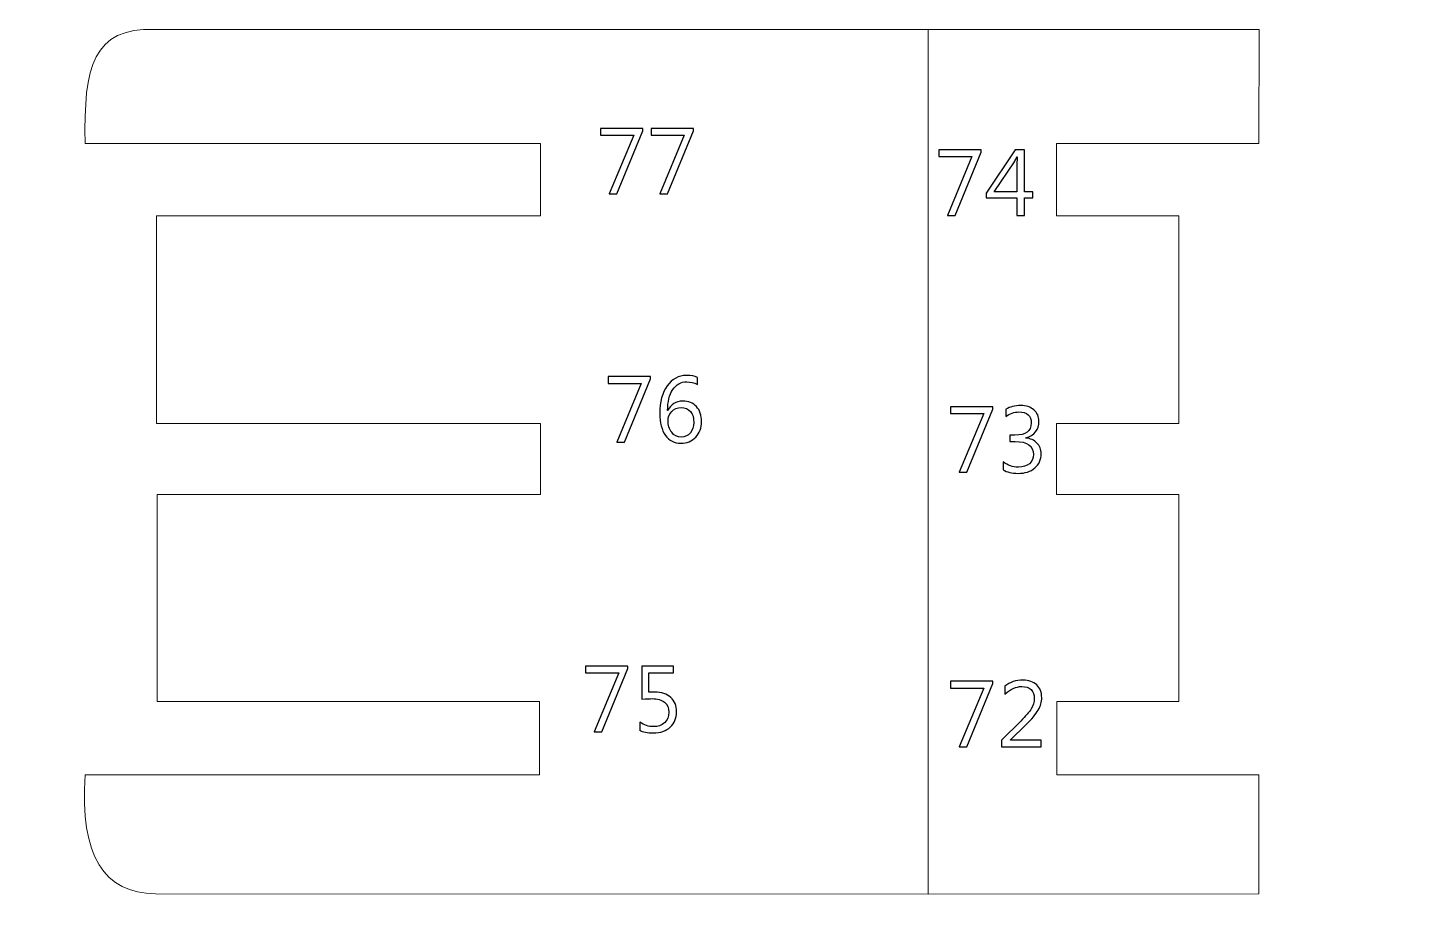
# Model space of a CAD drawing. Header units: centimetres. Extents: x -196 to 200, y -267 to 229.
# Drawn here: x 31.9 to 95.3, y 188.3 to 228.4 of the extents above; entities that cross this region are included whole.
import ezdxf

# ---------------------------------------------------------------- set-up
doc = ezdxf.new("R2010")
doc.units = ezdxf.units.CM
doc.header["$MEASUREMENT"] = 0
doc.layers.add('Camada 1', color=7, linetype='Continuous')
doc.layers.add('Camada 2', color=20, linetype='Continuous')

msp = doc.modelspace()

# ---------------------------------------------------------------- linework, layer by layer
at = {"layer": 'Camada 1', "lineweight": 9}
for points, knots in [([(34.553, 223.122), (34.553, 223.122), (55.286, 223.122), (55.286, 223.122), (55.286, 223.122), (55.286, 223.122), (55.286, 219.836), (55.286, 219.836), (55.286, 219.836), (55.286, 219.836), (37.794, 219.832), (37.794, 219.832), (37.794, 219.832), (37.794, 219.832), (37.794, 210.374), (37.794, 210.374), (37.794, 210.374), (37.794, 210.374), (55.286, 210.374), (55.286, 210.374), (55.286, 210.374), (55.286, 210.374), (55.286, 207.135), (55.286, 207.135), (55.286, 207.135), (55.286, 207.135), (37.835, 207.135), (37.835, 207.135), (37.835, 207.135), (37.835, 207.135), (37.835, 197.704), (37.835, 197.704), (37.835, 197.704), (37.835, 197.704), (55.245, 197.704), (55.245, 197.704), (55.245, 197.704), (55.245, 197.704), (55.245, 194.361), (55.245, 194.361), (55.245, 194.361), (55.245, 194.361), (34.553, 194.361), (34.553, 194.361), (34.553, 194.361), (34.303, 190.655), (35.425, 188.965), (37.752, 188.946), (37.752, 188.946), (37.752, 188.946), (72.945, 188.932), (72.945, 188.932), (72.945, 188.932), (72.945, 188.932), (72.945, 228.329), (72.945, 228.329), (72.945, 228.329), (72.945, 228.329), (37.71, 228.329), (37.71, 228.329), (37.71, 228.329), (34.927, 228.4), (34.47, 226.66), (34.553, 223.122)], [0, 0, 0, 0, 0.058824, 0.058824, 0.058824, 0.058824, 0.117647, 0.117647, 0.117647, 0.117647, 0.176471, 0.176471, 0.176471, 0.176471, 0.235294, 0.235294, 0.235294, 0.235294, 0.294118, 0.294118, 0.294118, 0.294118, 0.352941, 0.352941, 0.352941, 0.352941, 0.411765, 0.411765, 0.411765, 0.411765, 0.470588, 0.470588, 0.470588, 0.470588, 0.529412, 0.529412, 0.529412, 0.529412, 0.588235, 0.588235, 0.588235, 0.588235, 0.647059, 0.647059, 0.647059, 0.647059, 0.705882, 0.705882, 0.705882, 0.705882, 0.764706, 0.764706, 0.764706, 0.764706, 0.823529, 0.823529, 0.823529, 0.823529, 0.882353, 0.882353, 0.882353, 0.882353, 1, 1, 1, 1]), ([(88, 223.122), (88, 223.122), (78.793, 223.122), (78.793, 223.122), (78.793, 223.122), (78.793, 223.122), (78.793, 219.836), (78.793, 219.836), (78.793, 219.836), (78.793, 219.836), (84.367, 219.832), (84.367, 219.832), (84.367, 219.832), (84.367, 219.832), (84.367, 210.374), (84.367, 210.374), (84.367, 210.374), (84.367, 210.374), (78.793, 210.374), (78.793, 210.374), (78.793, 210.374), (78.793, 210.374), (78.793, 207.135), (78.793, 207.135), (78.793, 207.135), (78.793, 207.135), (84.367, 207.135), (84.367, 207.135), (84.367, 207.135), (84.367, 207.135), (84.367, 197.704), (84.367, 197.704), (84.367, 197.704), (84.367, 197.704), (78.807, 197.704), (78.807, 197.704), (78.807, 197.704), (78.807, 197.704), (78.807, 194.361), (78.807, 194.361), (78.807, 194.361), (78.807, 194.361), (88, 194.361), (88, 194.361), (88, 194.361), (88, 194.361), (88, 188.946), (88, 188.946), (88, 188.946), (88, 188.946), (72.945, 188.932), (72.945, 188.932), (72.945, 188.932), (72.945, 188.932), (72.945, 228.329), (72.945, 228.329), (72.945, 228.329), (72.945, 228.329), (88.014, 228.329), (88.014, 228.329), (88.014, 228.329), (88.014, 228.329), (88, 223.122), (88, 223.122)], [0, 0, 0, 0, 0.058824, 0.058824, 0.058824, 0.058824, 0.117647, 0.117647, 0.117647, 0.117647, 0.176471, 0.176471, 0.176471, 0.176471, 0.235294, 0.235294, 0.235294, 0.235294, 0.294118, 0.294118, 0.294118, 0.294118, 0.352941, 0.352941, 0.352941, 0.352941, 0.411765, 0.411765, 0.411765, 0.411765, 0.470588, 0.470588, 0.470588, 0.470588, 0.529412, 0.529412, 0.529412, 0.529412, 0.588235, 0.588235, 0.588235, 0.588235, 0.647059, 0.647059, 0.647059, 0.647059, 0.705882, 0.705882, 0.705882, 0.705882, 0.764706, 0.764706, 0.764706, 0.764706, 0.823529, 0.823529, 0.823529, 0.823529, 0.882353, 0.882353, 0.882353, 0.882353, 1, 1, 1, 1]), ([(114.689, 140.372), (114.689, 140.372), (121.777, 140.406), (121.777, 140.406), (121.777, 140.406), (121.777, 140.406), (121.77, 129.531), (121.77, 129.531), (121.77, 129.531), (121.77, 129.531), (125.082, 129.531), (125.082, 129.531), (125.082, 129.531), (125.082, 129.531), (125.087, 140.334), (125.087, 140.334), (125.087, 140.334), (125.087, 140.334), (135.586, 140.334), (135.586, 140.334), (135.586, 140.334), (135.586, 140.334), (135.586, 129.531), (135.586, 129.531), (135.586, 129.531), (135.586, 129.531), (138.885, 129.531), (138.885, 129.531), (138.885, 129.531), (138.885, 129.531), (138.886, 140.351), (138.886, 140.351), (138.886, 140.351), (138.886, 140.351), (149.417, 140.346), (149.417, 140.346), (149.417, 140.346), (149.417, 140.346), (149.391, 129.535), (149.391, 129.535), (149.391, 129.535), (149.391, 129.535), (152.742, 129.531), (152.742, 129.531), (152.742, 129.531), (152.742, 129.531), (152.755, 140.375), (152.755, 140.375), (152.755, 140.375), (152.755, 140.375), (163.247, 140.384), (163.247, 140.384), (163.247, 140.384), (163.247, 140.384), (163.247, 129.532), (163.247, 129.532), (163.247, 129.532), (163.247, 129.532), (166.534, 129.534), (166.534, 129.534), (166.534, 129.534), (166.534, 129.534), (166.587, 140.372), (166.587, 140.372), (166.587, 140.372), (166.587, 140.372), (177.191, 140.351), (177.191, 140.351), (177.191, 140.351), (177.191, 140.351), (177.225, 129.532), (177.225, 129.532), (177.225, 129.532), (177.225, 129.532), (180.491, 129.532), (180.491, 129.532), (180.491, 129.532), (180.491, 129.532), (180.507, 140.351), (180.507, 140.351), (180.507, 140.351), (180.507, 140.351), (194.175, 140.357), (194.175, 140.357), (194.175, 140.357), (194.175, 140.357), (194.198, 135.934), (194.198, 135.934), (194.198, 135.934), (194.198, 135.934), (190.911, 135.937), (190.911, 135.937), (190.911, 135.937), (190.911, 135.937), (190.911, 122.929), (190.911, 122.929), (190.911, 122.929), (190.911, 122.929), (194.197, 122.931), (194.197, 122.931), (194.197, 122.931), (194.197, 122.931), (194.197, 118.546), (194.197, 118.546), (194.197, 118.546), (194.197, 118.546), (111.237, 118.545), (111.237, 118.545), (111.237, 118.545), (111.237, 118.545), (111.234, 125.194), (111.234, 125.194), (111.234, 125.194), (111.234, 125.194), (100.095, 125.194), (100.095, 125.194), (100.095, 125.194), (98.387, 125.156), (97.605, 123.336), (97.591, 120.037), (97.591, 120.037), (97.729, 114.639), (94.559, 112.378), (91.986, 112.668), (91.986, 112.668), (91.986, 112.668), (93.508, 124.97), (93.508, 124.97), (93.508, 124.97), (93.508, 124.97), (90.249, 125.309), (90.249, 125.309), (90.249, 125.309), (90.249, 125.309), (89.165, 117.272), (89.165, 117.272), (89.165, 117.272), (89.165, 117.272), (2.271, 117.175), (2.271, 117.175), (2.271, 117.175), (2.271, 117.175), (2.269, 110.802), (2.269, 110.802), (2.269, 110.802), (2.269, 110.802), (-1.043, 110.801), (-1.043, 110.801), (-1.043, 110.801), (-1.043, 110.801), (-1.185, 88.942), (-1.185, 88.942), (-1.185, 88.942), (-1.185, 88.942), (-35.24, 85.129), (-35.24, 85.129), (-35.24, 85.129), (-35.24, 85.129), (-63.557, 85.144), (-63.557, 85.144), (-63.557, 85.144), (-65.043, 84.591), (-65.665, 83.347), (-65.246, 81.268), (-65.246, 81.268), (-65.246, 81.268), (-64.254, 78.165), (-64.254, 78.165), (-64.254, 78.165), (-63.326, 75.262), (-63.061, 73.597), (-65.387, 72.634), (-65.387, 72.634), (-65.387, 72.634), (-69.566, 71.073), (-69.566, 71.073), (-69.566, 71.073), (-75.32, 68.462), (-76.167, 62.893), (-73.657, 55.298), (-73.657, 55.298), (-72.354, 51.114), (-73.927, 48.199), (-76.368, 49.092), (-76.368, 49.092), (-76.368, 49.092), (-103.733, 58.307), (-103.733, 58.307), (-103.733, 58.307), (-103.102, 60.687), (-102.343, 63.067), (-101.456, 65.446), (-101.456, 65.446), (-101.456, 65.446), (-93.666, 62.108), (-93.666, 62.108), (-93.666, 62.108), (-93.666, 62.108), (-92.577, 65.248), (-92.577, 65.248), (-92.577, 65.248), (-92.577, 65.248), (-100.4, 68.586), (-100.4, 68.586), (-100.4, 68.586), (-99.209, 71.162), (-97.955, 73.674), (-96.637, 76.121), (-96.637, 76.121), (-96.637, 76.121), (-88.847, 71.858), (-88.847, 71.858), (-88.847, 71.858), (-88.847, 71.858), (-87.13, 74.667), (-87.13, 74.667), (-87.13, 74.667), (-87.13, 74.667), (-94.821, 78.964), (-94.821, 78.964), (-94.821, 78.964), (-93.561, 81.177), (-92.248, 83.287), (-90.86, 85.243), (-90.86, 85.243), (-90.86, 85.243), (-83.73, 80.451), (-83.73, 80.451), (-83.73, 80.451), (-83.73, 80.451), (-81.948, 83.161), (-81.948, 83.161), (-81.948, 83.161), (-81.948, 83.161), (-88.979, 87.953), (-88.979, 87.953), (-88.979, 87.953), (-87.461, 89.938), (-86.028, 91.963), (-84.688, 94.035), (-84.688, 94.035), (-84.688, 94.035), (-77.327, 89.441), (-77.327, 89.441), (-77.327, 89.441), (-77.327, 89.441), (-75.907, 92.316), (-75.907, 92.316), (-75.907, 92.316), (-75.907, 92.316), (-83.103, 96.976), (-83.103, 96.976), (-83.103, 96.976), (-80.277, 103.602), (-82.236, 109.043), (-90.122, 112.277), (-90.122, 112.277), (-103.899, 115.381), (-119.513, 113.823), (-133.764, 106.791), (-133.764, 106.791), (-144.008, 101.178), (-154.042, 94.092), (-164.777, 87.847), (-164.777, 87.847), (-170.221, 84.322), (-175.616, 81.162), (-181.376, 78.622), (-181.376, 78.622), (-183.558, 77.911), (-185.077, 77.638), (-185.897, 78.094), (-185.897, 78.094), (-191.027, 82.698), (-193.644, 93.751), (-193.229, 112.589), (-193.229, 112.589), (-192.121, 128.575), (-189.468, 139.014), (-184.95, 142.757), (-184.95, 142.757), (-180.824, 144.316), (-165.289, 144.555), (-141.95, 142.79), (-141.95, 142.79), (-126.066, 141.543), (-110.264, 140.047), (-94.515, 138.397), (-94.515, 138.397), (-85.281, 137.334), (-77.614, 145.445), (-70.733, 157.943), (-70.733, 157.943), (-72.994, 158.332), (-74.592, 160.089), (-74.791, 163.639), (-74.791, 163.639), (-74.747, 167.843), (-72.92, 169.939), (-69.436, 170.243), (-69.436, 170.243), (-67.983, 170.256), (-66.531, 170.239), (-65.079, 170.073), (-65.079, 170.073), (-63.108, 169.837), (-62.191, 170.706), (-62.256, 173.119), (-62.256, 173.119), (-62.256, 173.119), (-62.225, 177.892), (-62.225, 177.892), (-62.225, 177.892), (-62.225, 177.892), (-58.622, 177.892), (-58.622, 177.892), (-58.622, 177.892), (-58.622, 177.892), (-58.621, 184.763), (-58.621, 184.763), (-58.621, 184.763), (-58.621, 184.763), (-52.573, 184.76), (-52.573, 184.76), (-52.573, 184.76), (-52.573, 184.76), (-46.65, 192.035), (-46.65, 192.035), (-46.65, 192.035), (-46.65, 192.035), (-18.056, 192.03), (-18.056, 192.03), (-18.056, 192.03), (-18.056, 192.03), (-18.049, 180.199), (-18.049, 180.199), (-18.049, 180.199), (-18.049, 180.199), (-14.604, 180.2), (-14.604, 180.2), (-14.604, 180.2), (-14.604, 180.2), (-14.654, 172.369), (-14.654, 172.369), (-14.654, 172.369), (-14.75, 170.684), (-15.901, 169.942), (-17.653, 169.659), (-17.653, 169.659), (-17.653, 169.659), (-23.365, 169.659), (-23.365, 169.659), (-23.365, 169.659), (-23.365, 169.659), (-23.367, 164.682), (-23.367, 164.682), (-23.367, 164.682), (-23.367, 164.682), (-17.384, 164.682), (-17.384, 164.682), (-17.384, 164.682), (-9.828, 164.385), (-5.427, 163.227), (-3.319, 160.661), (-3.319, 160.661), (-1.966, 159.056), (-1.137, 157.276), (-1.075, 155.241), (-1.075, 155.241), (-1.075, 155.241), (-1.006, 145.454), (-1.006, 145.454), (-1.006, 145.454), (-1.006, 145.454), (2.333, 145.456), (2.333, 145.456), (2.333, 145.456), (2.333, 145.456), (2.342, 137.754), (2.342, 137.754), (2.342, 137.754), (2.342, 137.754), (92.633, 137.751), (92.633, 137.751), (92.633, 137.751), (92.633, 137.751), (92.619, 142.019), (92.619, 142.019), (92.619, 142.019), (94.823, 148.923), (96.989, 156.13), (99.23, 162.731), (99.23, 162.731), (100.216, 165.658), (101.894, 167.27), (104.257, 167.188), (104.257, 167.188), (107.361, 166.892), (109.115, 164.964), (110.065, 161.989), (110.065, 161.989), (111.854, 155.099), (113.136, 147.567), (114.689, 140.372)], [0, 0, 0, 0, 0.009804, 0.009804, 0.009804, 0.009804, 0.019608, 0.019608, 0.019608, 0.019608, 0.029412, 0.029412, 0.029412, 0.029412, 0.039216, 0.039216, 0.039216, 0.039216, 0.04902, 0.04902, 0.04902, 0.04902, 0.058824, 0.058824, 0.058824, 0.058824, 0.068627, 0.068627, 0.068627, 0.068627, 0.078431, 0.078431, 0.078431, 0.078431, 0.088235, 0.088235, 0.088235, 0.088235, 0.098039, 0.098039, 0.098039, 0.098039, 0.107843, 0.107843, 0.107843, 0.107843, 0.117647, 0.117647, 0.117647, 0.117647, 0.127451, 0.127451, 0.127451, 0.127451, 0.137255, 0.137255, 0.137255, 0.137255, 0.147059, 0.147059, 0.147059, 0.147059, 0.156863, 0.156863, 0.156863, 0.156863, 0.166667, 0.166667, 0.166667, 0.166667, 0.176471, 0.176471, 0.176471, 0.176471, 0.186275, 0.186275, 0.186275, 0.186275, 0.196078, 0.196078, 0.196078, 0.196078, 0.205882, 0.205882, 0.205882, 0.205882, 0.215686, 0.215686, 0.215686, 0.215686, 0.22549, 0.22549, 0.22549, 0.22549, 0.235294, 0.235294, 0.235294, 0.235294, 0.245098, 0.245098, 0.245098, 0.245098, 0.254902, 0.254902, 0.254902, 0.254902, 0.264706, 0.264706, 0.264706, 0.264706, 0.27451, 0.27451, 0.27451, 0.27451, 0.284314, 0.284314, 0.284314, 0.284314, 0.294118, 0.294118, 0.294118, 0.294118, 0.303922, 0.303922, 0.303922, 0.303922, 0.313725, 0.313725, 0.313725, 0.313726, 0.323529, 0.323529, 0.323529, 0.323529, 0.333333, 0.333333, 0.333333, 0.333333, 0.343137, 0.343137, 0.343137, 0.343137, 0.352941, 0.352941, 0.352941, 0.352941, 0.362745, 0.362745, 0.362745, 0.362745, 0.372549, 0.372549, 0.372549, 0.372549, 0.382353, 0.382353, 0.382353, 0.382353, 0.392157, 0.392157, 0.392157, 0.392157, 0.401961, 0.401961, 0.401961, 0.401961, 0.411765, 0.411765, 0.411765, 0.411765, 0.421569, 0.421569, 0.421569, 0.421569, 0.431373, 0.431373, 0.431373, 0.431373, 0.441176, 0.441176, 0.441176, 0.441176, 0.45098, 0.45098, 0.45098, 0.45098, 0.460784, 0.460784, 0.460784, 0.460784, 0.470588, 0.470588, 0.470588, 0.470588, 0.480392, 0.480392, 0.480392, 0.480392, 0.490196, 0.490196, 0.490196, 0.490196, 0.5, 0.5, 0.5, 0.5, 0.509804, 0.509804, 0.509804, 0.509804, 0.519608, 0.519608, 0.519608, 0.519608, 0.529412, 0.529412, 0.529412, 0.529412, 0.539216, 0.539216, 0.539216, 0.539216, 0.54902, 0.54902, 0.54902, 0.54902, 0.558824, 0.558824, 0.558824, 0.558824, 0.568627, 0.568627, 0.568627, 0.568627, 0.578431, 0.578431, 0.578431, 0.578431, 0.588235, 0.588235, 0.588235, 0.588235, 0.598039, 0.598039, 0.598039, 0.598039, 0.607843, 0.607843, 0.607843, 0.607843, 0.617647, 0.617647, 0.617647, 0.617647, 0.627451, 0.627451, 0.627451, 0.627451, 0.637255, 0.637255, 0.637255, 0.637255, 0.647059, 0.647059, 0.647059, 0.647059, 0.656863, 0.656863, 0.656863, 0.656863, 0.666667, 0.666667, 0.666667, 0.666667, 0.676471, 0.676471, 0.676471, 0.676471, 0.686275, 0.686275, 0.686275, 0.686275, 0.696078, 0.696078, 0.696078, 0.696078, 0.705882, 0.705882, 0.705882, 0.705882, 0.715686, 0.715686, 0.715686, 0.715686, 0.72549, 0.72549, 0.72549, 0.72549, 0.735294, 0.735294, 0.735294, 0.735294, 0.745098, 0.745098, 0.745098, 0.745098, 0.754902, 0.754902, 0.754902, 0.754902, 0.764706, 0.764706, 0.764706, 0.764706, 0.77451, 0.77451, 0.77451, 0.77451, 0.784314, 0.784314, 0.784314, 0.784314, 0.794118, 0.794118, 0.794118, 0.794118, 0.803922, 0.803922, 0.803922, 0.803922, 0.813725, 0.813725, 0.813725, 0.813726, 0.823529, 0.823529, 0.823529, 0.823529, 0.833333, 0.833333, 0.833333, 0.833333, 0.843137, 0.843137, 0.843137, 0.843137, 0.852941, 0.852941, 0.852941, 0.852941, 0.862745, 0.862745, 0.862745, 0.862745, 0.872549, 0.872549, 0.872549, 0.872549, 0.882353, 0.882353, 0.882353, 0.882353, 0.892157, 0.892157, 0.892157, 0.892157, 0.901961, 0.901961, 0.901961, 0.901961, 0.911765, 0.911765, 0.911765, 0.911765, 0.921569, 0.921569, 0.921569, 0.921569, 0.931373, 0.931373, 0.931373, 0.931373, 0.941176, 0.941176, 0.941176, 0.941176, 0.95098, 0.95098, 0.95098, 0.95098, 0.960784, 0.960784, 0.960784, 0.960784, 0.970588, 0.970588, 0.970588, 0.970588, 0.980392, 0.980392, 0.980392, 0.980392, 1, 1, 1, 1])]:
    msp.add_open_spline(points, degree=3, knots=knots, dxfattribs=at)
at = {"layer": 'Camada 2'}
for points, knots in [([(59.954, 223.712), (59.954, 223.712), (58.772, 220.832), (58.772, 220.832), (58.772, 220.832), (58.772, 220.832), (58.417, 220.832), (58.417, 220.832), (58.417, 220.832), (58.417, 220.832), (59.536, 223.512), (59.536, 223.512), (59.536, 223.512), (59.536, 223.512), (58.029, 223.512), (58.029, 223.512), (58.029, 223.512), (58.029, 223.512), (58.029, 223.819), (58.029, 223.819), (58.029, 223.819), (58.029, 223.819), (59.954, 223.819), (59.954, 223.819), (59.954, 223.819), (59.954, 223.819), (59.954, 223.712), (59.954, 223.712)], [0, 0, 0, 0, 0.125, 0.125, 0.125, 0.125, 0.25, 0.25, 0.25, 0.25, 0.375, 0.375, 0.375, 0.375, 0.5, 0.5, 0.5, 0.5, 0.625, 0.625, 0.625, 0.625, 0.75, 0.75, 0.75, 0.75, 1, 1, 1, 1]), ([(62.254, 223.712), (62.254, 223.712), (61.072, 220.832), (61.072, 220.832), (61.072, 220.832), (61.072, 220.832), (60.718, 220.832), (60.718, 220.832), (60.718, 220.832), (60.718, 220.832), (61.836, 223.512), (61.836, 223.512), (61.836, 223.512), (61.836, 223.512), (60.329, 223.512), (60.329, 223.512), (60.329, 223.512), (60.329, 223.512), (60.329, 223.819), (60.329, 223.819), (60.329, 223.819), (60.329, 223.819), (62.254, 223.819), (62.254, 223.819), (62.254, 223.819), (62.254, 223.819), (62.254, 223.712), (62.254, 223.712)], [0, 0, 0, 0, 0.125, 0.125, 0.125, 0.125, 0.25, 0.25, 0.25, 0.25, 0.375, 0.375, 0.375, 0.375, 0.5, 0.5, 0.5, 0.5, 0.625, 0.625, 0.625, 0.625, 0.75, 0.75, 0.75, 0.75, 1, 1, 1, 1]), ([(75.358, 222.734), (75.358, 222.734), (74.176, 219.854), (74.176, 219.854), (74.176, 219.854), (74.176, 219.854), (73.822, 219.854), (73.822, 219.854), (73.822, 219.854), (73.822, 219.854), (74.94, 222.534), (74.94, 222.534), (74.94, 222.534), (74.94, 222.534), (73.433, 222.534), (73.433, 222.534), (73.433, 222.534), (73.433, 222.534), (73.433, 222.842), (73.433, 222.842), (73.433, 222.842), (73.433, 222.842), (75.358, 222.842), (75.358, 222.842), (75.358, 222.842), (75.358, 222.842), (75.358, 222.734), (75.358, 222.734)], [0, 0, 0, 0, 0.125, 0.125, 0.125, 0.125, 0.25, 0.25, 0.25, 0.25, 0.375, 0.375, 0.375, 0.375, 0.5, 0.5, 0.5, 0.5, 0.625, 0.625, 0.625, 0.625, 0.75, 0.75, 0.75, 0.75, 1, 1, 1, 1]), ([(77.71, 220.648), (77.71, 220.648), (77.325, 220.648), (77.325, 220.648), (77.325, 220.648), (77.325, 220.648), (77.325, 219.854), (77.325, 219.854), (77.325, 219.854), (77.325, 219.854), (76.988, 219.854), (76.988, 219.854), (76.988, 219.854), (76.988, 219.854), (76.988, 220.648), (76.988, 220.648), (76.988, 220.648), (76.988, 220.648), (75.584, 220.648), (75.584, 220.648), (75.584, 220.648), (75.584, 220.648), (75.584, 220.871), (75.584, 220.871), (75.584, 220.871), (75.584, 220.871), (76.914, 222.842), (76.914, 222.842), (76.914, 222.842), (76.914, 222.842), (77.325, 222.842), (77.325, 222.842), (77.325, 222.842), (77.325, 222.842), (77.325, 220.925), (77.325, 220.925), (77.325, 220.925), (77.325, 220.925), (77.71, 220.925), (77.71, 220.925), (77.71, 220.925), (77.71, 220.925), (77.71, 220.648), (77.71, 220.648)], [0, 0, 0, 0, 0.083333, 0.083333, 0.083333, 0.083333, 0.166667, 0.166667, 0.166667, 0.166667, 0.25, 0.25, 0.25, 0.25, 0.333333, 0.333333, 0.333333, 0.333333, 0.416667, 0.416667, 0.416667, 0.416667, 0.5, 0.5, 0.5, 0.5, 0.583333, 0.583333, 0.583333, 0.583333, 0.666667, 0.666667, 0.666667, 0.666667, 0.75, 0.75, 0.75, 0.75, 0.833333, 0.833333, 0.833333, 0.833333, 1, 1, 1, 1]), ([(76.988, 220.925), (76.988, 220.925), (76.988, 222.216), (76.988, 222.216), (76.988, 222.216), (76.988, 222.308), (76.991, 222.411), (76.997, 222.525), (76.997, 222.525), (76.997, 222.525), (76.988, 222.525), (76.988, 222.525), (76.988, 222.525), (76.969, 222.475), (76.931, 222.398), (76.874, 222.296), (76.874, 222.296), (76.874, 222.296), (75.955, 220.925), (75.955, 220.925), (75.955, 220.925), (75.955, 220.925), (76.988, 220.925), (76.988, 220.925)], [0, 0, 0, 0, 0.142857, 0.142857, 0.142857, 0.142857, 0.285714, 0.285714, 0.285714, 0.285714, 0.428571, 0.428571, 0.428571, 0.428571, 0.571429, 0.571429, 0.571429, 0.571429, 0.714286, 0.714286, 0.714286, 0.714286, 1, 1, 1, 1]), ([(60.297, 212.401), (60.297, 212.401), (59.114, 209.521), (59.114, 209.521), (59.114, 209.521), (59.114, 209.521), (58.76, 209.521), (58.76, 209.521), (58.76, 209.521), (58.76, 209.521), (59.878, 212.201), (59.878, 212.201), (59.878, 212.201), (59.878, 212.201), (58.372, 212.201), (58.372, 212.201), (58.372, 212.201), (58.372, 212.201), (58.372, 212.508), (58.372, 212.508), (58.372, 212.508), (58.372, 212.508), (60.297, 212.508), (60.297, 212.508), (60.297, 212.508), (60.297, 212.508), (60.297, 212.401), (60.297, 212.401)], [0, 0, 0, 0, 0.125, 0.125, 0.125, 0.125, 0.25, 0.25, 0.25, 0.25, 0.375, 0.375, 0.375, 0.375, 0.5, 0.5, 0.5, 0.5, 0.625, 0.625, 0.625, 0.625, 0.75, 0.75, 0.75, 0.75, 1, 1, 1, 1]), ([(62.439, 212.474), (62.439, 212.474), (62.439, 212.151), (62.439, 212.151), (62.439, 212.151), (62.285, 212.229), (62.123, 212.269), (61.952, 212.269), (61.952, 212.269), (61.687, 212.269), (61.475, 212.151), (61.316, 211.915), (61.316, 211.915), (61.157, 211.679), (61.078, 211.362), (61.078, 210.966), (61.078, 210.966), (61.078, 210.966), (61.086, 210.966), (61.086, 210.966), (61.086, 210.966), (61.225, 211.249), (61.452, 211.39), (61.769, 211.39), (61.769, 211.39), (62.03, 211.39), (62.237, 211.306), (62.391, 211.139), (62.391, 211.139), (62.546, 210.971), (62.623, 210.747), (62.623, 210.466), (62.623, 210.466), (62.623, 210.173), (62.534, 209.933), (62.358, 209.748), (62.358, 209.748), (62.182, 209.562), (61.958, 209.47), (61.686, 209.47), (61.686, 209.47), (61.386, 209.47), (61.15, 209.589), (60.979, 209.828), (60.979, 209.828), (60.809, 210.067), (60.723, 210.403), (60.723, 210.835), (60.723, 210.835), (60.723, 211.36), (60.835, 211.778), (61.058, 212.09), (61.058, 212.09), (61.282, 212.403), (61.577, 212.56), (61.943, 212.56), (61.943, 212.56), (62.152, 212.56), (62.317, 212.531), (62.439, 212.474)], [0, 0, 0, 0, 0.0625, 0.0625, 0.0625, 0.0625, 0.125, 0.125, 0.125, 0.125, 0.1875, 0.1875, 0.1875, 0.1875, 0.25, 0.25, 0.25, 0.25, 0.3125, 0.3125, 0.3125, 0.3125, 0.375, 0.375, 0.375, 0.375, 0.4375, 0.4375, 0.4375, 0.4375, 0.5, 0.5, 0.5, 0.5, 0.5625, 0.5625, 0.5625, 0.5625, 0.625, 0.625, 0.625, 0.625, 0.6875, 0.6875, 0.6875, 0.6875, 0.75, 0.75, 0.75, 0.75, 0.8125, 0.8125, 0.8125, 0.8125, 0.875, 0.875, 0.875, 0.875, 1, 1, 1, 1]), ([(61.693, 211.1), (61.516, 211.1), (61.374, 211.04), (61.264, 210.921), (61.264, 210.921), (61.154, 210.8), (61.099, 210.66), (61.099, 210.497), (61.099, 210.497), (61.099, 210.292), (61.154, 210.118), (61.263, 209.972), (61.263, 209.972), (61.371, 209.828), (61.516, 209.756), (61.697, 209.756), (61.697, 209.756), (61.869, 209.756), (62.009, 209.819), (62.114, 209.945), (62.114, 209.945), (62.22, 210.071), (62.273, 210.23), (62.273, 210.424), (62.273, 210.424), (62.273, 210.635), (62.222, 210.8), (62.12, 210.921), (62.12, 210.921), (62.019, 211.04), (61.876, 211.1), (61.693, 211.1)], [0, 0, 0, 0, 0.111111, 0.111111, 0.111111, 0.111111, 0.222222, 0.222222, 0.222222, 0.222222, 0.333333, 0.333333, 0.333333, 0.333333, 0.444444, 0.444444, 0.444444, 0.444444, 0.555556, 0.555556, 0.555556, 0.555556, 0.666667, 0.666667, 0.666667, 0.666667, 0.777778, 0.777778, 0.777778, 0.777778, 1, 1, 1, 1]), ([(75.892, 211.03), (75.892, 211.03), (74.71, 208.15), (74.71, 208.15), (74.71, 208.15), (74.71, 208.15), (74.356, 208.15), (74.356, 208.15), (74.356, 208.15), (74.356, 208.15), (75.474, 210.83), (75.474, 210.83), (75.474, 210.83), (75.474, 210.83), (73.968, 210.83), (73.968, 210.83), (73.968, 210.83), (73.968, 210.83), (73.968, 211.137), (73.968, 211.137), (73.968, 211.137), (73.968, 211.137), (75.892, 211.137), (75.892, 211.137), (75.892, 211.137), (75.892, 211.137), (75.892, 211.03), (75.892, 211.03)], [0, 0, 0, 0, 0.125, 0.125, 0.125, 0.125, 0.25, 0.25, 0.25, 0.25, 0.375, 0.375, 0.375, 0.375, 0.5, 0.5, 0.5, 0.5, 0.625, 0.625, 0.625, 0.625, 0.75, 0.75, 0.75, 0.75, 1, 1, 1, 1]), ([(76.362, 208.261), (76.362, 208.261), (76.362, 208.628), (76.362, 208.628), (76.362, 208.628), (76.566, 208.466), (76.797, 208.384), (77.054, 208.384), (77.054, 208.384), (77.263, 208.384), (77.429, 208.436), (77.554, 208.541), (77.554, 208.541), (77.678, 208.646), (77.74, 208.786), (77.74, 208.963), (77.74, 208.963), (77.74, 209.354), (77.463, 209.55), (76.909, 209.55), (76.909, 209.55), (76.909, 209.55), (76.661, 209.55), (76.661, 209.55), (76.661, 209.55), (76.661, 209.55), (76.661, 209.84), (76.661, 209.84), (76.661, 209.84), (76.661, 209.84), (76.897, 209.84), (76.897, 209.84), (76.897, 209.84), (77.391, 209.84), (77.638, 210.023), (77.638, 210.39), (77.638, 210.39), (77.638, 210.729), (77.449, 210.898), (77.072, 210.898), (77.072, 210.898), (76.862, 210.898), (76.663, 210.827), (76.477, 210.685), (76.477, 210.685), (76.477, 210.685), (76.477, 211.018), (76.477, 211.018), (76.477, 211.018), (76.669, 211.132), (76.896, 211.188), (77.157, 211.188), (77.157, 211.188), (77.409, 211.188), (77.61, 211.122), (77.762, 210.989), (77.762, 210.989), (77.912, 210.855), (77.988, 210.684), (77.988, 210.476), (77.988, 210.476), (77.988, 210.082), (77.788, 209.829), (77.387, 209.717), (77.387, 209.717), (77.387, 209.717), (77.387, 209.708), (77.387, 209.708), (77.387, 209.708), (77.602, 209.688), (77.773, 209.612), (77.9, 209.482), (77.9, 209.482), (78.027, 209.352), (78.09, 209.19), (78.09, 208.996), (78.09, 208.996), (78.09, 208.727), (77.994, 208.51), (77.801, 208.345), (77.801, 208.345), (77.609, 208.181), (77.355, 208.099), (77.04, 208.099), (77.04, 208.099), (76.756, 208.099), (76.53, 208.153), (76.362, 208.261)], [0, 0, 0, 0, 0.043478, 0.043478, 0.043478, 0.043478, 0.086957, 0.086957, 0.086957, 0.086957, 0.130435, 0.130435, 0.130435, 0.130435, 0.173913, 0.173913, 0.173913, 0.173913, 0.217391, 0.217391, 0.217391, 0.217391, 0.26087, 0.26087, 0.26087, 0.26087, 0.304348, 0.304348, 0.304348, 0.304348, 0.347826, 0.347826, 0.347826, 0.347826, 0.391304, 0.391304, 0.391304, 0.391304, 0.434783, 0.434783, 0.434783, 0.434783, 0.478261, 0.478261, 0.478261, 0.478261, 0.521739, 0.521739, 0.521739, 0.521739, 0.565217, 0.565217, 0.565217, 0.565217, 0.608696, 0.608696, 0.608696, 0.608696, 0.652174, 0.652174, 0.652174, 0.652174, 0.695652, 0.695652, 0.695652, 0.695652, 0.73913, 0.73913, 0.73913, 0.73913, 0.782609, 0.782609, 0.782609, 0.782609, 0.826087, 0.826087, 0.826087, 0.826087, 0.869565, 0.869565, 0.869565, 0.869565, 0.913043, 0.913043, 0.913043, 0.913043, 1, 1, 1, 1]), ([(59.268, 199.204), (59.268, 199.204), (58.086, 196.324), (58.086, 196.324), (58.086, 196.324), (58.086, 196.324), (57.732, 196.324), (57.732, 196.324), (57.732, 196.324), (57.732, 196.324), (58.85, 199.005), (58.85, 199.005), (58.85, 199.005), (58.85, 199.005), (57.344, 199.005), (57.344, 199.005), (57.344, 199.005), (57.344, 199.005), (57.344, 199.312), (57.344, 199.312), (57.344, 199.312), (57.344, 199.312), (59.268, 199.312), (59.268, 199.312), (59.268, 199.312), (59.268, 199.312), (59.268, 199.204), (59.268, 199.204)], [0, 0, 0, 0, 0.125, 0.125, 0.125, 0.125, 0.25, 0.25, 0.25, 0.25, 0.375, 0.375, 0.375, 0.375, 0.5, 0.5, 0.5, 0.5, 0.625, 0.625, 0.625, 0.625, 0.75, 0.75, 0.75, 0.75, 1, 1, 1, 1]), ([(59.806, 196.397), (59.806, 196.397), (59.806, 196.76), (59.806, 196.76), (59.806, 196.76), (60.01, 196.626), (60.218, 196.559), (60.429, 196.559), (60.429, 196.559), (60.64, 196.559), (60.81, 196.619), (60.94, 196.738), (60.94, 196.738), (61.069, 196.857), (61.133, 197.016), (61.133, 197.213), (61.133, 197.213), (61.133, 197.409), (61.067, 197.561), (60.936, 197.671), (60.936, 197.671), (60.803, 197.781), (60.615, 197.835), (60.369, 197.835), (60.369, 197.835), (60.285, 197.835), (60.129, 197.827), (59.9, 197.81), (59.9, 197.81), (59.9, 197.81), (59.9, 199.312), (59.9, 199.312), (59.9, 199.312), (59.9, 199.312), (61.347, 199.312), (61.347, 199.312), (61.347, 199.312), (61.347, 199.312), (61.347, 199.005), (61.347, 199.005), (61.347, 199.005), (61.347, 199.005), (60.224, 199.005), (60.224, 199.005), (60.224, 199.005), (60.224, 199.005), (60.224, 198.125), (60.224, 198.125), (60.224, 198.125), (60.316, 198.131), (60.401, 198.134), (60.479, 198.134), (60.479, 198.134), (60.798, 198.134), (61.046, 198.054), (61.221, 197.894), (61.221, 197.894), (61.396, 197.734), (61.483, 197.514), (61.483, 197.235), (61.483, 197.235), (61.483, 196.946), (61.389, 196.714), (61.201, 196.538), (61.201, 196.538), (61.012, 196.361), (60.754, 196.273), (60.426, 196.273), (60.426, 196.273), (60.149, 196.273), (59.943, 196.314), (59.806, 196.397)], [0, 0, 0, 0, 0.052632, 0.052632, 0.052632, 0.052632, 0.105263, 0.105263, 0.105263, 0.105263, 0.157895, 0.157895, 0.157895, 0.157895, 0.210526, 0.210526, 0.210526, 0.210526, 0.263158, 0.263158, 0.263158, 0.263158, 0.315789, 0.315789, 0.315789, 0.315789, 0.368421, 0.368421, 0.368421, 0.368421, 0.421053, 0.421053, 0.421053, 0.421053, 0.473684, 0.473684, 0.473684, 0.473684, 0.526316, 0.526316, 0.526316, 0.526316, 0.578947, 0.578947, 0.578947, 0.578947, 0.631579, 0.631579, 0.631579, 0.631579, 0.684211, 0.684211, 0.684211, 0.684211, 0.736842, 0.736842, 0.736842, 0.736842, 0.789474, 0.789474, 0.789474, 0.789474, 0.842105, 0.842105, 0.842105, 0.842105, 0.894737, 0.894737, 0.894737, 0.894737, 1, 1, 1, 1]), ([(75.892, 198.519), (75.892, 198.519), (74.71, 195.639), (74.71, 195.639), (74.71, 195.639), (74.71, 195.639), (74.356, 195.639), (74.356, 195.639), (74.356, 195.639), (74.356, 195.639), (75.474, 198.319), (75.474, 198.319), (75.474, 198.319), (75.474, 198.319), (73.968, 198.319), (73.968, 198.319), (73.968, 198.319), (73.968, 198.319), (73.968, 198.626), (73.968, 198.626), (73.968, 198.626), (73.968, 198.626), (75.892, 198.626), (75.892, 198.626), (75.892, 198.626), (75.892, 198.626), (75.892, 198.519), (75.892, 198.519)], [0, 0, 0, 0, 0.125, 0.125, 0.125, 0.125, 0.25, 0.25, 0.25, 0.25, 0.375, 0.375, 0.375, 0.375, 0.5, 0.5, 0.5, 0.5, 0.625, 0.625, 0.625, 0.625, 0.75, 0.75, 0.75, 0.75, 1, 1, 1, 1]), ([(78.09, 195.639), (78.09, 195.639), (76.289, 195.639), (76.289, 195.639), (76.289, 195.639), (76.289, 195.639), (76.289, 195.942), (76.289, 195.942), (76.289, 195.942), (76.289, 195.942), (77.16, 196.815), (77.16, 196.815), (77.16, 196.815), (77.382, 197.038), (77.541, 197.223), (77.636, 197.371), (77.636, 197.371), (77.731, 197.519), (77.779, 197.678), (77.779, 197.845), (77.779, 197.845), (77.779, 198.018), (77.73, 198.151), (77.631, 198.246), (77.631, 198.246), (77.532, 198.34), (77.392, 198.387), (77.21, 198.387), (77.21, 198.387), (76.943, 198.387), (76.688, 198.274), (76.443, 198.046), (76.443, 198.046), (76.443, 198.046), (76.443, 198.404), (76.443, 198.404), (76.443, 198.404), (76.676, 198.587), (76.948, 198.678), (77.257, 198.678), (77.257, 198.678), (77.524, 198.678), (77.734, 198.605), (77.887, 198.461), (77.887, 198.461), (78.04, 198.316), (78.116, 198.122), (78.116, 197.879), (78.116, 197.879), (78.116, 197.687), (78.063, 197.5), (77.957, 197.317), (77.957, 197.317), (77.852, 197.134), (77.662, 196.907), (77.388, 196.636), (77.388, 196.636), (77.388, 196.636), (76.699, 195.955), (76.699, 195.955), (76.699, 195.955), (76.699, 195.955), (76.699, 195.946), (76.699, 195.946), (76.699, 195.946), (76.699, 195.946), (78.09, 195.946), (78.09, 195.946), (78.09, 195.946), (78.09, 195.946), (78.09, 195.639), (78.09, 195.639)], [0, 0, 0, 0, 0.052632, 0.052632, 0.052632, 0.052632, 0.105263, 0.105263, 0.105263, 0.105263, 0.157895, 0.157895, 0.157895, 0.157895, 0.210526, 0.210526, 0.210526, 0.210526, 0.263158, 0.263158, 0.263158, 0.263158, 0.315789, 0.315789, 0.315789, 0.315789, 0.368421, 0.368421, 0.368421, 0.368421, 0.421053, 0.421053, 0.421053, 0.421053, 0.473684, 0.473684, 0.473684, 0.473684, 0.526316, 0.526316, 0.526316, 0.526316, 0.578947, 0.578947, 0.578947, 0.578947, 0.631579, 0.631579, 0.631579, 0.631579, 0.684211, 0.684211, 0.684211, 0.684211, 0.736842, 0.736842, 0.736842, 0.736842, 0.789474, 0.789474, 0.789474, 0.789474, 0.842105, 0.842105, 0.842105, 0.842105, 0.894737, 0.894737, 0.894737, 0.894737, 1, 1, 1, 1])]:
    msp.add_open_spline(points, degree=3, knots=knots, dxfattribs=at)
at = {"layer": 'Camada 2', "lineweight": 9}
for points, knots in [([(59.954, 223.712), (59.954, 223.712), (58.772, 220.832), (58.772, 220.832), (58.772, 220.832), (58.772, 220.832), (58.417, 220.832), (58.417, 220.832), (58.417, 220.832), (58.417, 220.832), (59.536, 223.512), (59.536, 223.512), (59.536, 223.512), (59.536, 223.512), (58.029, 223.512), (58.029, 223.512), (58.029, 223.512), (58.029, 223.512), (58.029, 223.819), (58.029, 223.819), (58.029, 223.819), (58.029, 223.819), (59.954, 223.819), (59.954, 223.819), (59.954, 223.819), (59.954, 223.819), (59.954, 223.712), (59.954, 223.712)], [0, 0, 0, 0, 0.125, 0.125, 0.125, 0.125, 0.25, 0.25, 0.25, 0.25, 0.375, 0.375, 0.375, 0.375, 0.5, 0.5, 0.5, 0.5, 0.625, 0.625, 0.625, 0.625, 0.75, 0.75, 0.75, 0.75, 1, 1, 1, 1]), ([(62.254, 223.712), (62.254, 223.712), (61.072, 220.832), (61.072, 220.832), (61.072, 220.832), (61.072, 220.832), (60.718, 220.832), (60.718, 220.832), (60.718, 220.832), (60.718, 220.832), (61.836, 223.512), (61.836, 223.512), (61.836, 223.512), (61.836, 223.512), (60.329, 223.512), (60.329, 223.512), (60.329, 223.512), (60.329, 223.512), (60.329, 223.819), (60.329, 223.819), (60.329, 223.819), (60.329, 223.819), (62.254, 223.819), (62.254, 223.819), (62.254, 223.819), (62.254, 223.819), (62.254, 223.712), (62.254, 223.712)], [0, 0, 0, 0, 0.125, 0.125, 0.125, 0.125, 0.25, 0.25, 0.25, 0.25, 0.375, 0.375, 0.375, 0.375, 0.5, 0.5, 0.5, 0.5, 0.625, 0.625, 0.625, 0.625, 0.75, 0.75, 0.75, 0.75, 1, 1, 1, 1]), ([(75.358, 222.734), (75.358, 222.734), (74.176, 219.854), (74.176, 219.854), (74.176, 219.854), (74.176, 219.854), (73.822, 219.854), (73.822, 219.854), (73.822, 219.854), (73.822, 219.854), (74.94, 222.534), (74.94, 222.534), (74.94, 222.534), (74.94, 222.534), (73.433, 222.534), (73.433, 222.534), (73.433, 222.534), (73.433, 222.534), (73.433, 222.842), (73.433, 222.842), (73.433, 222.842), (73.433, 222.842), (75.358, 222.842), (75.358, 222.842), (75.358, 222.842), (75.358, 222.842), (75.358, 222.734), (75.358, 222.734)], [0, 0, 0, 0, 0.125, 0.125, 0.125, 0.125, 0.25, 0.25, 0.25, 0.25, 0.375, 0.375, 0.375, 0.375, 0.5, 0.5, 0.5, 0.5, 0.625, 0.625, 0.625, 0.625, 0.75, 0.75, 0.75, 0.75, 1, 1, 1, 1]), ([(77.71, 220.648), (77.71, 220.648), (77.325, 220.648), (77.325, 220.648), (77.325, 220.648), (77.325, 220.648), (77.325, 219.854), (77.325, 219.854), (77.325, 219.854), (77.325, 219.854), (76.988, 219.854), (76.988, 219.854), (76.988, 219.854), (76.988, 219.854), (76.988, 220.648), (76.988, 220.648), (76.988, 220.648), (76.988, 220.648), (75.584, 220.648), (75.584, 220.648), (75.584, 220.648), (75.584, 220.648), (75.584, 220.871), (75.584, 220.871), (75.584, 220.871), (75.584, 220.871), (76.914, 222.842), (76.914, 222.842), (76.914, 222.842), (76.914, 222.842), (77.325, 222.842), (77.325, 222.842), (77.325, 222.842), (77.325, 222.842), (77.325, 220.925), (77.325, 220.925), (77.325, 220.925), (77.325, 220.925), (77.71, 220.925), (77.71, 220.925), (77.71, 220.925), (77.71, 220.925), (77.71, 220.648), (77.71, 220.648)], [0, 0, 0, 0, 0.083333, 0.083333, 0.083333, 0.083333, 0.166667, 0.166667, 0.166667, 0.166667, 0.25, 0.25, 0.25, 0.25, 0.333333, 0.333333, 0.333333, 0.333333, 0.416667, 0.416667, 0.416667, 0.416667, 0.5, 0.5, 0.5, 0.5, 0.583333, 0.583333, 0.583333, 0.583333, 0.666667, 0.666667, 0.666667, 0.666667, 0.75, 0.75, 0.75, 0.75, 0.833333, 0.833333, 0.833333, 0.833333, 1, 1, 1, 1]), ([(76.988, 220.925), (76.988, 220.925), (76.988, 222.216), (76.988, 222.216), (76.988, 222.216), (76.988, 222.308), (76.991, 222.411), (76.997, 222.525), (76.997, 222.525), (76.997, 222.525), (76.988, 222.525), (76.988, 222.525), (76.988, 222.525), (76.969, 222.475), (76.931, 222.398), (76.874, 222.296), (76.874, 222.296), (76.874, 222.296), (75.955, 220.925), (75.955, 220.925), (75.955, 220.925), (75.955, 220.925), (76.988, 220.925), (76.988, 220.925)], [0, 0, 0, 0, 0.142857, 0.142857, 0.142857, 0.142857, 0.285714, 0.285714, 0.285714, 0.285714, 0.428571, 0.428571, 0.428571, 0.428571, 0.571429, 0.571429, 0.571429, 0.571429, 0.714286, 0.714286, 0.714286, 0.714286, 1, 1, 1, 1]), ([(60.297, 212.401), (60.297, 212.401), (59.114, 209.521), (59.114, 209.521), (59.114, 209.521), (59.114, 209.521), (58.76, 209.521), (58.76, 209.521), (58.76, 209.521), (58.76, 209.521), (59.878, 212.201), (59.878, 212.201), (59.878, 212.201), (59.878, 212.201), (58.372, 212.201), (58.372, 212.201), (58.372, 212.201), (58.372, 212.201), (58.372, 212.508), (58.372, 212.508), (58.372, 212.508), (58.372, 212.508), (60.297, 212.508), (60.297, 212.508), (60.297, 212.508), (60.297, 212.508), (60.297, 212.401), (60.297, 212.401)], [0, 0, 0, 0, 0.125, 0.125, 0.125, 0.125, 0.25, 0.25, 0.25, 0.25, 0.375, 0.375, 0.375, 0.375, 0.5, 0.5, 0.5, 0.5, 0.625, 0.625, 0.625, 0.625, 0.75, 0.75, 0.75, 0.75, 1, 1, 1, 1]), ([(62.439, 212.474), (62.439, 212.474), (62.439, 212.151), (62.439, 212.151), (62.439, 212.151), (62.285, 212.229), (62.123, 212.269), (61.952, 212.269), (61.952, 212.269), (61.687, 212.269), (61.475, 212.151), (61.316, 211.915), (61.316, 211.915), (61.157, 211.679), (61.078, 211.362), (61.078, 210.966), (61.078, 210.966), (61.078, 210.966), (61.086, 210.966), (61.086, 210.966), (61.086, 210.966), (61.225, 211.249), (61.452, 211.39), (61.769, 211.39), (61.769, 211.39), (62.03, 211.39), (62.237, 211.306), (62.391, 211.139), (62.391, 211.139), (62.546, 210.971), (62.623, 210.747), (62.623, 210.466), (62.623, 210.466), (62.623, 210.173), (62.534, 209.933), (62.358, 209.748), (62.358, 209.748), (62.182, 209.562), (61.958, 209.47), (61.686, 209.47), (61.686, 209.47), (61.386, 209.47), (61.15, 209.589), (60.979, 209.828), (60.979, 209.828), (60.809, 210.067), (60.723, 210.403), (60.723, 210.835), (60.723, 210.835), (60.723, 211.36), (60.835, 211.778), (61.058, 212.09), (61.058, 212.09), (61.282, 212.403), (61.577, 212.56), (61.943, 212.56), (61.943, 212.56), (62.152, 212.56), (62.317, 212.531), (62.439, 212.474)], [0, 0, 0, 0, 0.0625, 0.0625, 0.0625, 0.0625, 0.125, 0.125, 0.125, 0.125, 0.1875, 0.1875, 0.1875, 0.1875, 0.25, 0.25, 0.25, 0.25, 0.3125, 0.3125, 0.3125, 0.3125, 0.375, 0.375, 0.375, 0.375, 0.4375, 0.4375, 0.4375, 0.4375, 0.5, 0.5, 0.5, 0.5, 0.5625, 0.5625, 0.5625, 0.5625, 0.625, 0.625, 0.625, 0.625, 0.6875, 0.6875, 0.6875, 0.6875, 0.75, 0.75, 0.75, 0.75, 0.8125, 0.8125, 0.8125, 0.8125, 0.875, 0.875, 0.875, 0.875, 1, 1, 1, 1]), ([(61.693, 211.1), (61.516, 211.1), (61.374, 211.04), (61.264, 210.921), (61.264, 210.921), (61.154, 210.8), (61.099, 210.66), (61.099, 210.497), (61.099, 210.497), (61.099, 210.292), (61.154, 210.118), (61.263, 209.972), (61.263, 209.972), (61.371, 209.828), (61.516, 209.756), (61.697, 209.756), (61.697, 209.756), (61.869, 209.756), (62.009, 209.819), (62.114, 209.945), (62.114, 209.945), (62.22, 210.071), (62.273, 210.23), (62.273, 210.424), (62.273, 210.424), (62.273, 210.635), (62.222, 210.8), (62.12, 210.921), (62.12, 210.921), (62.019, 211.04), (61.876, 211.1), (61.693, 211.1)], [0, 0, 0, 0, 0.111111, 0.111111, 0.111111, 0.111111, 0.222222, 0.222222, 0.222222, 0.222222, 0.333333, 0.333333, 0.333333, 0.333333, 0.444444, 0.444444, 0.444444, 0.444444, 0.555556, 0.555556, 0.555556, 0.555556, 0.666667, 0.666667, 0.666667, 0.666667, 0.777778, 0.777778, 0.777778, 0.777778, 1, 1, 1, 1]), ([(75.892, 211.03), (75.892, 211.03), (74.71, 208.15), (74.71, 208.15), (74.71, 208.15), (74.71, 208.15), (74.356, 208.15), (74.356, 208.15), (74.356, 208.15), (74.356, 208.15), (75.474, 210.83), (75.474, 210.83), (75.474, 210.83), (75.474, 210.83), (73.968, 210.83), (73.968, 210.83), (73.968, 210.83), (73.968, 210.83), (73.968, 211.137), (73.968, 211.137), (73.968, 211.137), (73.968, 211.137), (75.892, 211.137), (75.892, 211.137), (75.892, 211.137), (75.892, 211.137), (75.892, 211.03), (75.892, 211.03)], [0, 0, 0, 0, 0.125, 0.125, 0.125, 0.125, 0.25, 0.25, 0.25, 0.25, 0.375, 0.375, 0.375, 0.375, 0.5, 0.5, 0.5, 0.5, 0.625, 0.625, 0.625, 0.625, 0.75, 0.75, 0.75, 0.75, 1, 1, 1, 1]), ([(76.362, 208.261), (76.362, 208.261), (76.362, 208.628), (76.362, 208.628), (76.362, 208.628), (76.566, 208.466), (76.797, 208.384), (77.054, 208.384), (77.054, 208.384), (77.263, 208.384), (77.429, 208.436), (77.554, 208.541), (77.554, 208.541), (77.678, 208.646), (77.74, 208.786), (77.74, 208.963), (77.74, 208.963), (77.74, 209.354), (77.463, 209.55), (76.909, 209.55), (76.909, 209.55), (76.909, 209.55), (76.661, 209.55), (76.661, 209.55), (76.661, 209.55), (76.661, 209.55), (76.661, 209.84), (76.661, 209.84), (76.661, 209.84), (76.661, 209.84), (76.897, 209.84), (76.897, 209.84), (76.897, 209.84), (77.391, 209.84), (77.638, 210.023), (77.638, 210.39), (77.638, 210.39), (77.638, 210.729), (77.449, 210.898), (77.072, 210.898), (77.072, 210.898), (76.862, 210.898), (76.663, 210.827), (76.477, 210.685), (76.477, 210.685), (76.477, 210.685), (76.477, 211.018), (76.477, 211.018), (76.477, 211.018), (76.669, 211.132), (76.896, 211.188), (77.157, 211.188), (77.157, 211.188), (77.409, 211.188), (77.61, 211.122), (77.762, 210.989), (77.762, 210.989), (77.912, 210.855), (77.988, 210.684), (77.988, 210.476), (77.988, 210.476), (77.988, 210.082), (77.788, 209.829), (77.387, 209.717), (77.387, 209.717), (77.387, 209.717), (77.387, 209.708), (77.387, 209.708), (77.387, 209.708), (77.602, 209.688), (77.773, 209.612), (77.9, 209.482), (77.9, 209.482), (78.027, 209.352), (78.09, 209.19), (78.09, 208.996), (78.09, 208.996), (78.09, 208.727), (77.994, 208.51), (77.801, 208.345), (77.801, 208.345), (77.609, 208.181), (77.355, 208.099), (77.04, 208.099), (77.04, 208.099), (76.756, 208.099), (76.53, 208.153), (76.362, 208.261)], [0, 0, 0, 0, 0.043478, 0.043478, 0.043478, 0.043478, 0.086957, 0.086957, 0.086957, 0.086957, 0.130435, 0.130435, 0.130435, 0.130435, 0.173913, 0.173913, 0.173913, 0.173913, 0.217391, 0.217391, 0.217391, 0.217391, 0.26087, 0.26087, 0.26087, 0.26087, 0.304348, 0.304348, 0.304348, 0.304348, 0.347826, 0.347826, 0.347826, 0.347826, 0.391304, 0.391304, 0.391304, 0.391304, 0.434783, 0.434783, 0.434783, 0.434783, 0.478261, 0.478261, 0.478261, 0.478261, 0.521739, 0.521739, 0.521739, 0.521739, 0.565217, 0.565217, 0.565217, 0.565217, 0.608696, 0.608696, 0.608696, 0.608696, 0.652174, 0.652174, 0.652174, 0.652174, 0.695652, 0.695652, 0.695652, 0.695652, 0.73913, 0.73913, 0.73913, 0.73913, 0.782609, 0.782609, 0.782609, 0.782609, 0.826087, 0.826087, 0.826087, 0.826087, 0.869565, 0.869565, 0.869565, 0.869565, 0.913043, 0.913043, 0.913043, 0.913043, 1, 1, 1, 1]), ([(59.268, 199.204), (59.268, 199.204), (58.086, 196.324), (58.086, 196.324), (58.086, 196.324), (58.086, 196.324), (57.732, 196.324), (57.732, 196.324), (57.732, 196.324), (57.732, 196.324), (58.85, 199.005), (58.85, 199.005), (58.85, 199.005), (58.85, 199.005), (57.344, 199.005), (57.344, 199.005), (57.344, 199.005), (57.344, 199.005), (57.344, 199.312), (57.344, 199.312), (57.344, 199.312), (57.344, 199.312), (59.268, 199.312), (59.268, 199.312), (59.268, 199.312), (59.268, 199.312), (59.268, 199.204), (59.268, 199.204)], [0, 0, 0, 0, 0.125, 0.125, 0.125, 0.125, 0.25, 0.25, 0.25, 0.25, 0.375, 0.375, 0.375, 0.375, 0.5, 0.5, 0.5, 0.5, 0.625, 0.625, 0.625, 0.625, 0.75, 0.75, 0.75, 0.75, 1, 1, 1, 1]), ([(59.806, 196.397), (59.806, 196.397), (59.806, 196.76), (59.806, 196.76), (59.806, 196.76), (60.01, 196.626), (60.218, 196.559), (60.429, 196.559), (60.429, 196.559), (60.64, 196.559), (60.81, 196.619), (60.94, 196.738), (60.94, 196.738), (61.069, 196.857), (61.133, 197.016), (61.133, 197.213), (61.133, 197.213), (61.133, 197.409), (61.067, 197.561), (60.936, 197.671), (60.936, 197.671), (60.803, 197.781), (60.615, 197.835), (60.369, 197.835), (60.369, 197.835), (60.285, 197.835), (60.129, 197.827), (59.9, 197.81), (59.9, 197.81), (59.9, 197.81), (59.9, 199.312), (59.9, 199.312), (59.9, 199.312), (59.9, 199.312), (61.347, 199.312), (61.347, 199.312), (61.347, 199.312), (61.347, 199.312), (61.347, 199.005), (61.347, 199.005), (61.347, 199.005), (61.347, 199.005), (60.224, 199.005), (60.224, 199.005), (60.224, 199.005), (60.224, 199.005), (60.224, 198.125), (60.224, 198.125), (60.224, 198.125), (60.316, 198.131), (60.401, 198.134), (60.479, 198.134), (60.479, 198.134), (60.798, 198.134), (61.046, 198.054), (61.221, 197.894), (61.221, 197.894), (61.396, 197.734), (61.483, 197.514), (61.483, 197.235), (61.483, 197.235), (61.483, 196.946), (61.389, 196.714), (61.201, 196.538), (61.201, 196.538), (61.012, 196.361), (60.754, 196.273), (60.426, 196.273), (60.426, 196.273), (60.149, 196.273), (59.943, 196.314), (59.806, 196.397)], [0, 0, 0, 0, 0.052632, 0.052632, 0.052632, 0.052632, 0.105263, 0.105263, 0.105263, 0.105263, 0.157895, 0.157895, 0.157895, 0.157895, 0.210526, 0.210526, 0.210526, 0.210526, 0.263158, 0.263158, 0.263158, 0.263158, 0.315789, 0.315789, 0.315789, 0.315789, 0.368421, 0.368421, 0.368421, 0.368421, 0.421053, 0.421053, 0.421053, 0.421053, 0.473684, 0.473684, 0.473684, 0.473684, 0.526316, 0.526316, 0.526316, 0.526316, 0.578947, 0.578947, 0.578947, 0.578947, 0.631579, 0.631579, 0.631579, 0.631579, 0.684211, 0.684211, 0.684211, 0.684211, 0.736842, 0.736842, 0.736842, 0.736842, 0.789474, 0.789474, 0.789474, 0.789474, 0.842105, 0.842105, 0.842105, 0.842105, 0.894737, 0.894737, 0.894737, 0.894737, 1, 1, 1, 1]), ([(75.892, 198.519), (75.892, 198.519), (74.71, 195.639), (74.71, 195.639), (74.71, 195.639), (74.71, 195.639), (74.356, 195.639), (74.356, 195.639), (74.356, 195.639), (74.356, 195.639), (75.474, 198.319), (75.474, 198.319), (75.474, 198.319), (75.474, 198.319), (73.968, 198.319), (73.968, 198.319), (73.968, 198.319), (73.968, 198.319), (73.968, 198.626), (73.968, 198.626), (73.968, 198.626), (73.968, 198.626), (75.892, 198.626), (75.892, 198.626), (75.892, 198.626), (75.892, 198.626), (75.892, 198.519), (75.892, 198.519)], [0, 0, 0, 0, 0.125, 0.125, 0.125, 0.125, 0.25, 0.25, 0.25, 0.25, 0.375, 0.375, 0.375, 0.375, 0.5, 0.5, 0.5, 0.5, 0.625, 0.625, 0.625, 0.625, 0.75, 0.75, 0.75, 0.75, 1, 1, 1, 1]), ([(78.09, 195.639), (78.09, 195.639), (76.289, 195.639), (76.289, 195.639), (76.289, 195.639), (76.289, 195.639), (76.289, 195.942), (76.289, 195.942), (76.289, 195.942), (76.289, 195.942), (77.16, 196.815), (77.16, 196.815), (77.16, 196.815), (77.382, 197.038), (77.541, 197.223), (77.636, 197.371), (77.636, 197.371), (77.731, 197.519), (77.779, 197.678), (77.779, 197.845), (77.779, 197.845), (77.779, 198.018), (77.73, 198.151), (77.631, 198.246), (77.631, 198.246), (77.532, 198.34), (77.392, 198.387), (77.21, 198.387), (77.21, 198.387), (76.943, 198.387), (76.688, 198.274), (76.443, 198.046), (76.443, 198.046), (76.443, 198.046), (76.443, 198.404), (76.443, 198.404), (76.443, 198.404), (76.676, 198.587), (76.948, 198.678), (77.257, 198.678), (77.257, 198.678), (77.524, 198.678), (77.734, 198.605), (77.887, 198.461), (77.887, 198.461), (78.04, 198.316), (78.116, 198.122), (78.116, 197.879), (78.116, 197.879), (78.116, 197.687), (78.063, 197.5), (77.957, 197.317), (77.957, 197.317), (77.852, 197.134), (77.662, 196.907), (77.388, 196.636), (77.388, 196.636), (77.388, 196.636), (76.699, 195.955), (76.699, 195.955), (76.699, 195.955), (76.699, 195.955), (76.699, 195.946), (76.699, 195.946), (76.699, 195.946), (76.699, 195.946), (78.09, 195.946), (78.09, 195.946), (78.09, 195.946), (78.09, 195.946), (78.09, 195.639), (78.09, 195.639)], [0, 0, 0, 0, 0.052632, 0.052632, 0.052632, 0.052632, 0.105263, 0.105263, 0.105263, 0.105263, 0.157895, 0.157895, 0.157895, 0.157895, 0.210526, 0.210526, 0.210526, 0.210526, 0.263158, 0.263158, 0.263158, 0.263158, 0.315789, 0.315789, 0.315789, 0.315789, 0.368421, 0.368421, 0.368421, 0.368421, 0.421053, 0.421053, 0.421053, 0.421053, 0.473684, 0.473684, 0.473684, 0.473684, 0.526316, 0.526316, 0.526316, 0.526316, 0.578947, 0.578947, 0.578947, 0.578947, 0.631579, 0.631579, 0.631579, 0.631579, 0.684211, 0.684211, 0.684211, 0.684211, 0.736842, 0.736842, 0.736842, 0.736842, 0.789474, 0.789474, 0.789474, 0.789474, 0.842105, 0.842105, 0.842105, 0.842105, 0.894737, 0.894737, 0.894737, 0.894737, 1, 1, 1, 1])]:
    msp.add_open_spline(points, degree=3, knots=knots, dxfattribs=at)

doc.saveas('drawing.dxf')
